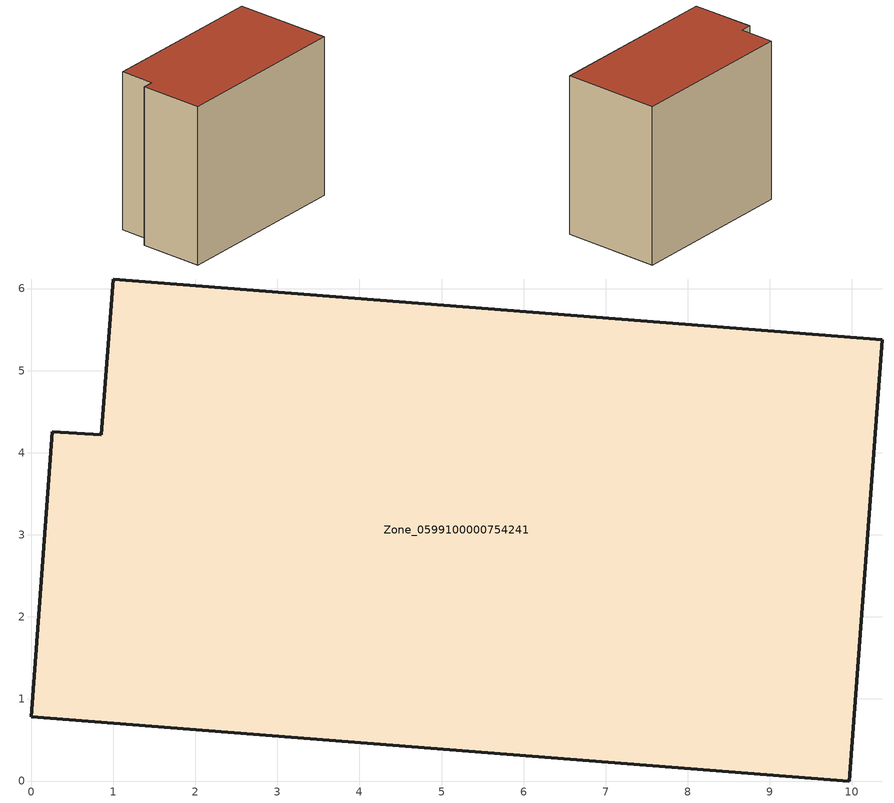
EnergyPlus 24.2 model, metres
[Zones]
Zone_0599100000754241
 floor ground (C_G): 9.96,0 0,0.79 0.26,4.26 0.85,4.22 1,6.12 10.37,5.37 z0
 wall outside (C_F): 9.96,0 10.37,5.37 1,6.12 0.85,4.22 0.26,4.26 0,0.79 9.96,0 z0:8.94
 roof outside (C_R): 0,0.79 9.96,0 10.37,5.37 1,6.12 0.85,4.22 0.26,4.26 z8.94
[BUILDING]
Pand.0599100000754241: North Axis=0; Terrain=City; Loads Convergence Tolerance Value=0.04; Temperature Convergence Tolerance Value=0.4; Solar Distribution=FullExterior; Maximum Number of Warmup Days=25; Minimum Number of Warmup Days=1
[Site:Location]
Rotterdam.The.Hague.AP_ZH_NLD Design_Conditions: Latitude=51.96; Longitude=4.45; Time Zone=1; Elevation=-4.5
[SITE:GROUNDTEMPERATURE:BUILDINGSURFACE]
18, 18, 18, 18, 18, 18, 18, 18, 18, 18, 18, 18
[MATERIAL] Thermal Absorptance=0.9; Solar Absorptance=0.7; Visible Absorptance=0.7
Name | Roughness | Thickness | Conductivity | Density | Specific Heat
G.TI.2006-2014 | MediumSmooth | 0.15 | 0.06 | 540 | 1210
F.TI.2006-2014 | Rough | 0.3 | 0.12 | 1920 | 840
R.TI.2006-2014 | MediumRough | 0.2 | 0.08 | 1500 | 1000
[CONSTRUCTION]
C_G: G.TI.2006-2014
C_F: F.TI.2006-2014
C_R: R.TI.2006-2014
[ZONE]
Zone_0599100000754241: Type=1; Multiplier=1; Ceiling Height=Autocalculate; Volume=Autocalculate; Floor Area=autocalculate; Part of Total Floor Area=Yes
[ZONEINFILTRATION:DESIGNFLOWRATE]
Infil_Zone_0599100000754241: Zone or ZoneList or Space or SpaceList=Zone_0599100000754241; Schedule=AlwaysOn; Design Flow Rate Calculation Method=Flow/Area; Flow Rate per Floor Area=0.0015; Constant Term Coefficient=1; Temperature Term Coefficient=0; Velocity Term Coefficient=0; Velocity Squared Term Coefficient=0
[HVACTEMPLATE:ZONE:IDEALLOADSAIRSYSTEM]
Zone_0599100000754241: Maximum Heating Supply Air Temperature=50; Minimum Cooling Supply Air Temperature=13; Maximum Heating Supply Air Humidity Ratio=0.0156; Minimum Cooling Supply Air Humidity Ratio=0.0077; Heating Limit=NoLimit; Cooling Limit=NoLimit; Dehumidification Control Type=ConstantSensibleHeatRatio; Cooling Sensible Heat Ratio=0.7; Dehumidification Setpoint=60; Humidification Control Type=None; Humidification Setpoint=30; Outdoor Air Method=None; Outdoor Air Flow Rate per Person=0.00944; Outdoor Air Flow Rate per Zone Floor Area=0; Outdoor Air Flow Rate per Zone=0; Demand Controlled Ventilation Type=None; Outdoor Air Economizer Type=NoEconomizer; Heat Recovery Type=None; Sensible Heat Recovery Effectiveness=0.7; Latent Heat Recovery Effectiveness=0.65
[ZONECONTROL:THERMOSTAT]
ThermostatControl_Zone_0599100000754241: Zone or ZoneList=Zone_0599100000754241; Control Type Schedule=DualSetpointControlType; Control 1=Thermostat_Zone_0599100000754241; Temperature Difference Between Cutout And Setpoint=0
[THERMOSTATSETPOINT:DUALSETPOINT]
Thermostat_Zone_0599100000754241: Heating Setpoint Temperature Schedule=HeatingSetpoint_Zone_0599100000754241; Cooling Setpoint Temperature Schedule=CoolingSetpoint_Zone_0599100000754241
[SCHEDULE:COMPACT]
HeatingSetpoint_Zone_0599100000754241: Through: 12/31, For: AllDays, Until: 24:00, 21
CoolingSetpoint_Zone_0599100000754241: Through: 12/31, For: AllDays, Until: 24:00, 24
DualSetpointControlType: Through: 12/31, For: AllDays, Until: 24:00, 4
AlwaysOn: Through: 12/31, For: AllDays, Until: 24:00, 1
